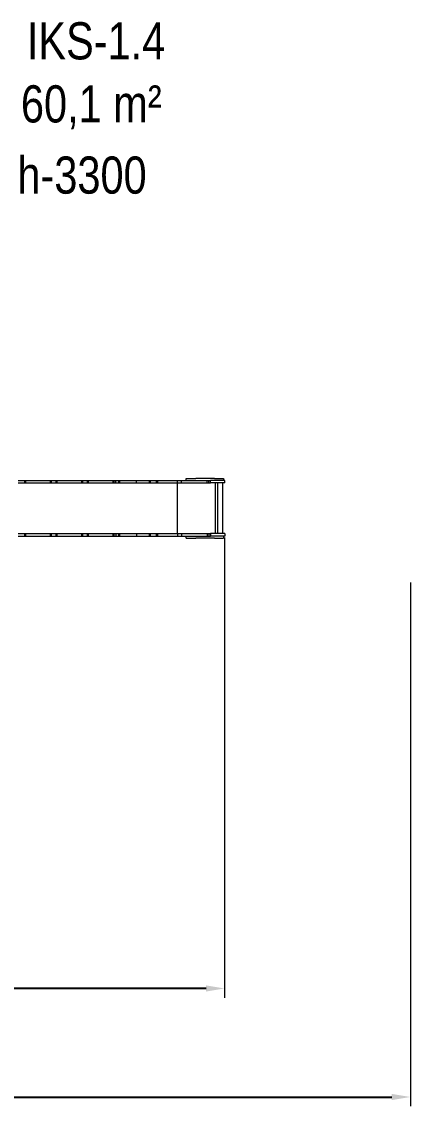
# Model space of a CAD drawing. Header units: millimetres. Extents: x -1410 to 10553, y -1584 to 10089.
# Drawn here: x 6369 to 10553, y -1584 to 10089 of the extents above; entities that cross this region are included whole.
import ezdxf

# ---------------------------------------------------------------- set-up
doc = ezdxf.new("R2010")
doc.units = ezdxf.units.MM
doc.layers.add('DiKom', color=7, linetype='Continuous')
doc.styles.add('style1', font='arial.ttf', dxfattribs={"width": 0.8})
doc.dimstyles.new('1-50', dxfattribs={"dimtxt": 400, "dimasz": 200, "dimexe": 100, "dimexo": 0, "dimgap": 200, "dimtad": 1, "dimtxsty": 'style1', "dimcen": 200, "dimclrd": 7, "dimclre": 7, "dimclrt": 7, "dimadec": 1, "dimazin": 2, "dimtfac": 1, "dimtmove": 0, "dimatfit": 2, "dimfxl": 0, "dimlwd": 25, "dimlwe": 18, "dimarcsym": 0})

# ---------------------------------------------------------------- blocks, each defined once
blk = doc.blocks.new('*D6')
at = {"layer": 'Defpoints', "color": 0, "transparency": 16777216}
for p in [(1053, 4838), (8553, 4539), (1053, -316)]:
    blk.add_point(p, dxfattribs=at)
at = {"layer": 'DiKom', "color": 7, "lineweight": 18, "transparency": 16777216}
for p, q in [((1053, 4838), (1053, -416)), ((8553, 4539), (8553, -416))]:
    blk.add_line(p, q, dxfattribs=at)
at = {"layer": 'DiKom', "color": 7, "lineweight": 25, "transparency": 16777216}
blk.add_line((8353, -316), (1253, -316), dxfattribs=at)
at = {"layer": 'DiKom', "color": 7, "transparency": 16777216}
for points in [[(1253, -283), (1253, -349), (1053, -316)], [(8353, -283), (8353, -349), (8553, -316)]]:
    blk.add_solid(points, dxfattribs=at)
at = {"layer": 'DiKom', "color": 7, "transparency": 16777216, "insert": (5448, 88), "char_height": 400, "attachment_point": 5, "style": 'style1'}
blk.add_mtext('7500', dxfattribs=at)
blk = doc.blocks.new('*D8')
at = {"layer": 'Defpoints', "color": 0, "transparency": 16777216}
for p in [(-447, 4071), (10553, 4054), (10553, -1484)]:
    blk.add_point(p, dxfattribs=at)
at = {"layer": 'DiKom', "color": 7, "lineweight": 18, "transparency": 16777216}
for p, q in [((-447, 4071), (-447, -1584)), ((10553, 4054), (10553, -1584))]:
    blk.add_line(p, q, dxfattribs=at)
at = {"layer": 'DiKom', "color": 7, "lineweight": 25, "transparency": 16777216}
blk.add_line((-247, -1484), (10353, -1484), dxfattribs=at)
at = {"layer": 'DiKom', "color": 7, "transparency": 16777216}
for points in [[(-247, -1451), (-247, -1517), (-447, -1484)], [(10353, -1451), (10353, -1517), (10553, -1484)]]:
    blk.add_solid(points, dxfattribs=at)
at = {"layer": 'DiKom', "color": 7, "transparency": 16777216, "insert": (5513, -1080), "char_height": 400, "attachment_point": 5, "style": 'style1'}
blk.add_mtext('11000', dxfattribs=at)

msp = doc.modelspace()

# ---------------------------------------------------------------- linework, layer by layer
at = {"color": 7, "linetype": 'Continuous', "lineweight": 15}
for p, q in [((6331.003, 5151.777), (7603.043, 5151.777)), ((6403.174, 5124.777), (6403.174, 5151.777)), ((6411.174, 5151.777), (6411.174, 5124.777)), ((6678.95, 5124.777), (6678.95, 5151.777)), ((6686.95, 5151.777), (6686.95, 5124.777)), ((6740.233, 5124.777), (6740.233, 5151.777)), ((6748.234, 5151.777), (6748.234, 5124.777)), ((7016.01, 5124.777), (7016.01, 5151.777)), ((7024.01, 5151.777), (7024.01, 5124.777)), ((7077.293, 5124.777), (7077.293, 5151.777)), ((7085.293, 5151.777), (7085.293, 5124.777)), ((7353.069, 5124.777), (7353.069, 5151.777)), ((7361.069, 5151.777), (7361.069, 5124.777)), ((7383.511, 5124.777), (7383.511, 5151.777)), ((7414.353, 5124.777), (7414.353, 5151.777)), ((7422.353, 5151.777), (7422.353, 5124.777)), ((7603.043, 5124.777), (7603.043, 5151.777)), ((7603.043, 5151.777), (8089.353, 5151.777)), ((7744.469, 5124.777), (7744.469, 5151.777)), ((7752.468, 5151.777), (7752.468, 5124.777)), ((7821.742, 5124.777), (7821.742, 5151.777)), ((7829.743, 5151.777), (7829.743, 5124.777)), ((8046.366, 5124.777), (8046.366, 5151.777)), ((8089.353, 5124.777), (8089.353, 5151.777)), ((8089.353, 5151.777), (8401.178, 5151.777)), ((8141.041, 5151.777), (8141.041, 5172.777)), ((8141.041, 5172.777), (8242.786, 5172.777)), ((8442.755, 5172.777), (8242.786, 5172.777)), ((8364.685, 5124.777), (8364.685, 5151.777)), ((8382.747, 5124.777), (8382.747, 5151.777)), ((8401.178, 5124.777), (8401.178, 5151.777)), ((8555.594, 5151.777), (8401.178, 5151.777)), ((8442.755, 5172.777), (8541.01, 5172.777)), ((8541.01, 5172.777), (8541.01, 5151.777)), ((8555.594, 5124.777), (8555.594, 5151.777)), ((6331.003, 5124.777), (7603.043, 5124.777)), ((7603.043, 5124.777), (8089.353, 5124.777)), ((8047.387, 4578.777), (8047.387, 5124.777)), ((8047.413, 4578.777), (8047.413, 5124.777)), ((8089.353, 5124.777), (8401.178, 5124.777)), ((8555.594, 5124.777), (8401.178, 5124.777)), ((8454.721, 4578.777), (8454.721, 5124.777)), ((8481.44, 4578.777), (8481.44, 5124.777)), ((8481.467, 4578.777), (8481.467, 5124.777)), ((8530.594, 5124.777), (8530.594, 4578.777)), ((6331.003, 4578.777), (7603.043, 4578.777)), ((6403.174, 4551.777), (6403.174, 4578.777)), ((6411.174, 4578.777), (6411.174, 4551.777)), ((6678.95, 4551.777), (6678.95, 4578.777)), ((6686.95, 4578.777), (6686.95, 4551.777)), ((6740.233, 4551.777), (6740.233, 4578.777)), ((6748.234, 4578.777), (6748.234, 4551.777)), ((7016.01, 4551.777), (7016.01, 4578.777)), ((7024.01, 4578.777), (7024.01, 4551.777)), ((7077.293, 4551.777), (7077.293, 4578.777)), ((7085.293, 4578.777), (7085.293, 4551.777)), ((7353.069, 4551.777), (7353.069, 4578.777)), ((7361.069, 4578.777), (7361.069, 4551.777)), ((7383.511, 4578.777), (7383.511, 4551.777)), ((7414.353, 4551.777), (7414.353, 4578.777)), ((7422.353, 4578.777), (7422.353, 4551.777)), ((7603.043, 4578.777), (7603.043, 4551.777)), ((7603.043, 4578.777), (8089.353, 4578.777)), ((7744.469, 4551.777), (7744.469, 4578.777)), ((7752.468, 4578.777), (7752.468, 4551.777)), ((7821.742, 4551.777), (7821.742, 4578.777)), ((7829.743, 4578.777), (7829.743, 4551.777)), ((8046.366, 4578.777), (8046.366, 4551.777)), ((8089.353, 4578.777), (8089.353, 4551.777)), ((8089.353, 4578.777), (8401.178, 4578.777)), ((8364.685, 4578.777), (8364.685, 4551.777)), ((8382.747, 4578.777), (8382.747, 4551.777)), ((8401.178, 4578.777), (8401.178, 4551.777)), ((8555.594, 4578.777), (8401.178, 4578.777)), ((8555.594, 4578.777), (8555.594, 4551.777)), ((6331.003, 4551.777), (7603.043, 4551.777)), ((7603.043, 4551.777), (8089.353, 4551.777)), ((8089.353, 4551.777), (8401.178, 4551.777)), ((8141.041, 4530.777), (8141.041, 4551.777)), ((8141.041, 4530.777), (8242.786, 4530.777)), ((8442.755, 4530.777), (8242.786, 4530.777)), ((8555.594, 4551.777), (8401.178, 4551.777)), ((8442.755, 4530.777), (8541.01, 4530.777)), ((8541.01, 4551.777), (8541.01, 4530.777))]:
    msp.add_line(p, q, dxfattribs=at)

# ---------------------------------------------------------------- texts
at = {"layer": 'DiKom', "char_height": 400, "attachment_point": 1, "style": 'style1'}
for s, insert in [('IKS-1.4', (6424.067, 10082.725)), ('60,1 m²', (6360.339, 9403.959))]:
    msp.add_mtext_dynamic_manual_height_columns(s, width=5405.47657, gutter_width=20, heights=[0], dxfattribs=dict(at, insert=insert))
at = {"layer": 'DiKom', "insert": (6322.49, 8638.032), "char_height": 400, "width": 5405.47657, "attachment_point": 1, "style": 'style1'}
msp.add_mtext('h-3300', dxfattribs=at)

# ---------------------------------------------------------------- dimensions: what is measured, and where the dimension line sits
at = {"layer": 'DiKom', "color": 3}
for base, p1, p2, picture, middle in [((1052.642, -315.992), (8552.642, 4538.777), (1052.642, 4838.276), '*D6', (5447.5, -315.992)), ((10552.642, -1484.165), (-447.358, 4071.346), (10552.642, 4053.777), '*D8', (5513.016, -1484.165))]:
    dim = msp.add_linear_dim(base=base, p1=p1, p2=p2, dimstyle='1-50', dxfattribs=at)
    dim.commit()
    dim.dimension.update_dxf_attribs({"geometry": picture, "text_midpoint": middle, "dimtype": 160})

doc.saveas('drawing.dxf')
